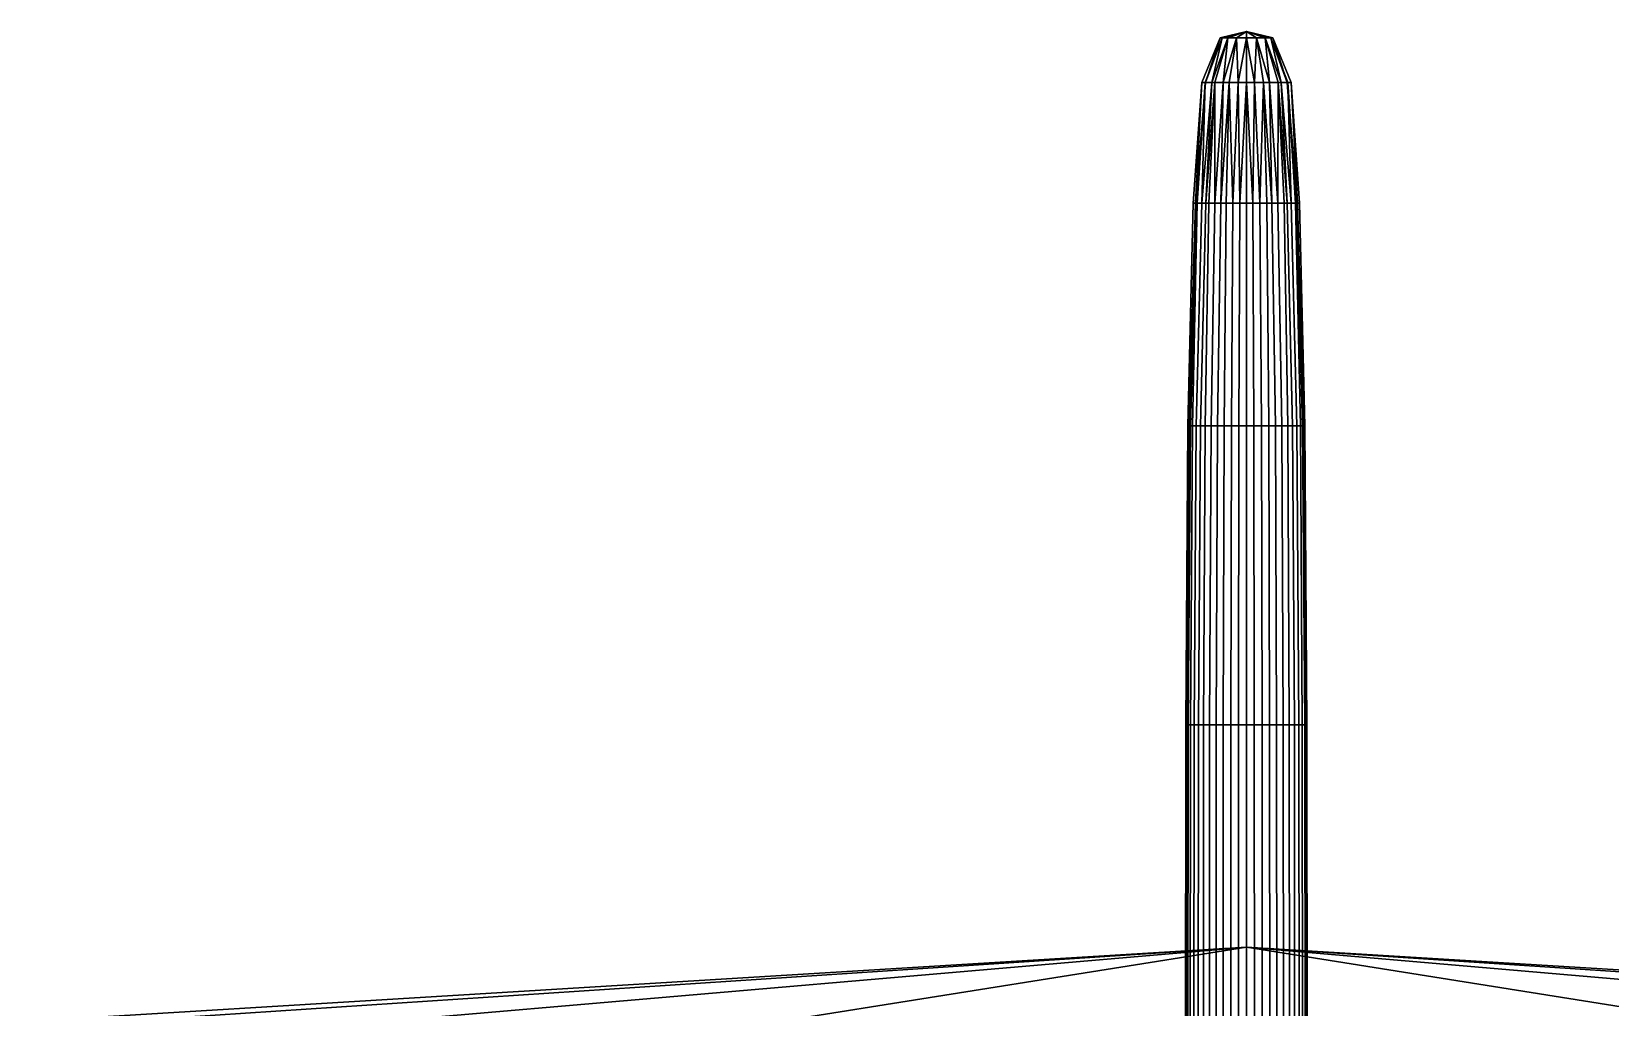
# Model space of a CAD drawing. Extents: x -3.04 to 3.04, y 0.02 to 5.68.
# Drawn here: x -0.3183 to 0.0954, y 5.4205 to 5.6763 of the extents above; entities that cross this region are included whole.
import ezdxf

# ---------------------------------------------------------------- set-up
doc = ezdxf.new("R2010")
doc.units = 0

msp = doc.modelspace()

# ---------------------------------------------------------------- linework, layer by layer
for points in [[(-0.006895, 5.674601), (-0.006895, 5.674601), (-0.00637, 5.674601, -0.002638), (0, 5.676268)], [(-0.00637, 5.674601, 0.002638), (-0.00637, 5.674601, 0.002638), (-0.006895, 5.674601), (0, 5.676268)], [(-0.00637, 5.674601, -0.002638), (-0.00637, 5.674601, -0.002638), (-0.004875, 5.674601, -0.004875), (0, 5.676268)], [(-0.004875, 5.674601, 0.004875), (-0.004875, 5.674601, 0.004875), (-0.00637, 5.674601, 0.002638), (0, 5.676268)], [(-0.004875, 5.674601, -0.004875), (-0.004875, 5.674601, -0.004875), (-0.002638, 5.674601, -0.00637), (0, 5.676268)], [(-0.002638, 5.674601, 0.00637), (-0.002638, 5.674601, 0.00637), (-0.004875, 5.674601, 0.004875), (0, 5.676268)], [(0, 5.674601, 0.006895), (0, 5.674601, 0.006895), (-0.002638, 5.674601, 0.00637), (0, 5.676268)], [(-0.002638, 5.674601, -0.00637), (-0.002638, 5.674601, -0.00637), (0, 5.674601, -0.006895), (0, 5.676268)], [(0.002638, 5.674601, 0.00637), (0.002638, 5.674601, 0.00637), (0, 5.674601, 0.006895), (0, 5.676268)], [(0.004875, 5.674601, 0.004875), (0.004875, 5.674601, 0.004875), (0.002638, 5.674601, 0.00637), (0, 5.676268)], [(0.00637, 5.674601, 0.002638), (0.00637, 5.674601, 0.002638), (0.004875, 5.674601, 0.004875), (0, 5.676268)], [(0.006895, 5.674601), (0.006895, 5.674601), (0.00637, 5.674601, 0.002638), (0, 5.676268)], [(0.00637, 5.674601, -0.002638), (0.00637, 5.674601, -0.002638), (0.006895, 5.674601), (0, 5.676268)], [(0.004875, 5.674601, -0.004875), (0.004875, 5.674601, -0.004875), (0.00637, 5.674601, -0.002638), (0, 5.676268)], [(0.002638, 5.674601, -0.00637), (0.002638, 5.674601, -0.00637), (0.004875, 5.674601, -0.004875), (0, 5.676268)], [(0, 5.674601, -0.006895), (0, 5.674601, -0.006895), (0.002638, 5.674601, -0.00637), (0, 5.676268)], [(-0.011716, 5.662934), (-0.011716, 5.662934), (-0.010709, 5.662934, -0.00213), (-0.006895, 5.674601)], [(-0.010709, 5.662934, 0.00213), (-0.010709, 5.662934, 0.00213), (-0.011716, 5.662934), (-0.006895, 5.674601)], [(-0.010824, 5.662934, -0.004484), (-0.010824, 5.662934, -0.004484), (-0.009079, 5.662934, -0.006066), (-0.00637, 5.674601, -0.002638)], [(-0.010709, 5.662934, -0.00213), (-0.010709, 5.662934, -0.00213), (-0.010824, 5.662934, -0.004484), (-0.00637, 5.674601, -0.002638)], [(-0.010824, 5.662934, 0.004484), (-0.010824, 5.662934, 0.004484), (-0.010709, 5.662934, 0.00213), (-0.00637, 5.674601, 0.002638)], [(-0.009079, 5.662934, 0.006066), (-0.009079, 5.662934, 0.006066), (-0.010824, 5.662934, 0.004484), (-0.00637, 5.674601, 0.002638)], [(-0.010709, 5.662934, -0.00213), (-0.010709, 5.662934, -0.00213), (-0.00637, 5.674601, -0.002638), (-0.006895, 5.674601)], [(-0.010709, 5.662934, 0.00213), (-0.010709, 5.662934, 0.00213), (-0.006895, 5.674601), (-0.00637, 5.674601, 0.002638)], [(-0.009079, 5.662934, -0.006066), (-0.009079, 5.662934, -0.006066), (-0.008285, 5.662934, -0.008285), (-0.004875, 5.674601, -0.004875)], [(-0.009079, 5.662934, -0.006066), (-0.009079, 5.662934, -0.006066), (-0.004875, 5.674601, -0.004875), (-0.00637, 5.674601, -0.002638)], [(-0.009079, 5.662934, 0.006066), (-0.009079, 5.662934, 0.006066), (-0.00637, 5.674601, 0.002638), (-0.004875, 5.674601, 0.004875)], [(-0.008285, 5.662934, 0.008285), (-0.008285, 5.662934, 0.008285), (-0.009079, 5.662934, 0.006066), (-0.004875, 5.674601, 0.004875)], [(-0.008285, 5.662934, -0.008285), (-0.008285, 5.662934, -0.008285), (-0.006066, 5.662934, -0.009079), (-0.004875, 5.674601, -0.004875)], [(-0.006066, 5.662934, 0.009079), (-0.006066, 5.662934, 0.009079), (-0.008285, 5.662934, 0.008285), (-0.004875, 5.674601, 0.004875)], [(-0.006066, 5.662934, -0.009079), (-0.006066, 5.662934, -0.009079), (-0.004484, 5.662934, -0.010824), (-0.002638, 5.674601, -0.00637)], [(-0.006066, 5.662934, -0.009079), (-0.006066, 5.662934, -0.009079), (-0.002638, 5.674601, -0.00637), (-0.004875, 5.674601, -0.004875)], [(-0.006066, 5.662934, 0.009079), (-0.006066, 5.662934, 0.009079), (-0.004875, 5.674601, 0.004875), (-0.002638, 5.674601, 0.00637)], [(-0.004484, 5.662934, 0.010824), (-0.004484, 5.662934, 0.010824), (-0.006066, 5.662934, 0.009079), (-0.002638, 5.674601, 0.00637)], [(-0.00213, 5.662934, 0.010709), (-0.00213, 5.662934, 0.010709), (-0.004484, 5.662934, 0.010824), (-0.002638, 5.674601, 0.00637)], [(-0.004484, 5.662934, -0.010824), (-0.004484, 5.662934, -0.010824), (-0.00213, 5.662934, -0.010709), (-0.002638, 5.674601, -0.00637)], [(-0.00213, 5.662934, 0.010709), (-0.00213, 5.662934, 0.010709), (-0.002638, 5.674601, 0.00637), (0, 5.674601, 0.006895)], [(-0.00213, 5.662934, -0.010709), (-0.00213, 5.662934, -0.010709), (0, 5.674601, -0.006895), (-0.002638, 5.674601, -0.00637)], [(0, 5.662934, 0.011716), (0, 5.662934, 0.011716), (-0.00213, 5.662934, 0.010709), (0, 5.674601, 0.006895)], [(-0.00213, 5.662934, -0.010709), (-0.00213, 5.662934, -0.010709), (0, 5.662934, -0.011716), (0, 5.674601, -0.006895)], [(0.00213, 5.662934, 0.010709), (0.00213, 5.662934, 0.010709), (0, 5.662934, 0.011716), (0, 5.674601, 0.006895)], [(0.00213, 5.662934, 0.010709), (0.00213, 5.662934, 0.010709), (0, 5.674601, 0.006895), (0.002638, 5.674601, 0.00637)], [(0.00213, 5.662934, -0.010709), (0.00213, 5.662934, -0.010709), (0.002638, 5.674601, -0.00637), (0, 5.674601, -0.006895)], [(0, 5.662934, -0.011716), (0, 5.662934, -0.011716), (0.00213, 5.662934, -0.010709), (0, 5.674601, -0.006895)], [(0.004484, 5.662934, 0.010824), (0.004484, 5.662934, 0.010824), (0.00213, 5.662934, 0.010709), (0.002638, 5.674601, 0.00637)], [(0.00213, 5.662934, -0.010709), (0.00213, 5.662934, -0.010709), (0.004484, 5.662934, -0.010824), (0.002638, 5.674601, -0.00637)], [(0.006066, 5.662934, 0.009079), (0.006066, 5.662934, 0.009079), (0.004484, 5.662934, 0.010824), (0.002638, 5.674601, 0.00637)], [(0.006066, 5.662934, 0.009079), (0.006066, 5.662934, 0.009079), (0.002638, 5.674601, 0.00637), (0.004875, 5.674601, 0.004875)], [(0.006066, 5.662934, -0.009079), (0.006066, 5.662934, -0.009079), (0.004875, 5.674601, -0.004875), (0.002638, 5.674601, -0.00637)], [(0.004484, 5.662934, -0.010824), (0.004484, 5.662934, -0.010824), (0.006066, 5.662934, -0.009079), (0.002638, 5.674601, -0.00637)], [(0.008285, 5.662934, 0.008285), (0.008285, 5.662934, 0.008285), (0.006066, 5.662934, 0.009079), (0.004875, 5.674601, 0.004875)], [(0.009079, 5.662934, 0.006066), (0.009079, 5.662934, 0.006066), (0.008285, 5.662934, 0.008285), (0.004875, 5.674601, 0.004875)], [(0.009079, 5.662934, 0.006066), (0.009079, 5.662934, 0.006066), (0.004875, 5.674601, 0.004875), (0.00637, 5.674601, 0.002638)], [(0.009079, 5.662934, -0.006066), (0.009079, 5.662934, -0.006066), (0.00637, 5.674601, -0.002638), (0.004875, 5.674601, -0.004875)], [(0.008285, 5.662934, -0.008285), (0.008285, 5.662934, -0.008285), (0.009079, 5.662934, -0.006066), (0.004875, 5.674601, -0.004875)], [(0.006066, 5.662934, -0.009079), (0.006066, 5.662934, -0.009079), (0.008285, 5.662934, -0.008285), (0.004875, 5.674601, -0.004875)], [(0.010824, 5.662934, 0.004484), (0.010824, 5.662934, 0.004484), (0.009079, 5.662934, 0.006066), (0.00637, 5.674601, 0.002638)], [(0.010709, 5.662934, 0.00213), (0.010709, 5.662934, 0.00213), (0.010824, 5.662934, 0.004484), (0.00637, 5.674601, 0.002638)], [(0.010709, 5.662934, 0.00213), (0.010709, 5.662934, 0.00213), (0.00637, 5.674601, 0.002638), (0.006895, 5.674601)], [(0.010709, 5.662934, -0.00213), (0.010709, 5.662934, -0.00213), (0.006895, 5.674601), (0.00637, 5.674601, -0.002638)], [(0.010824, 5.662934, -0.004484), (0.010824, 5.662934, -0.004484), (0.010709, 5.662934, -0.00213), (0.00637, 5.674601, -0.002638)], [(0.009079, 5.662934, -0.006066), (0.009079, 5.662934, -0.006066), (0.010824, 5.662934, -0.004484), (0.00637, 5.674601, -0.002638)], [(0.011716, 5.662934), (0.011716, 5.662934), (0.010709, 5.662934, 0.00213), (0.006895, 5.674601)], [(0.010709, 5.662934, -0.00213), (0.010709, 5.662934, -0.00213), (0.011716, 5.662934), (0.006895, 5.674601)], [(-0.01393, 5.631268), (-0.01393, 5.631268), (-0.01338, 5.631268, -0.001702), (-0.011716, 5.662934)], [(-0.01338, 5.631268, 0.001702), (-0.01338, 5.631268, 0.001702), (-0.01393, 5.631268), (-0.011716, 5.662934)], [(-0.01338, 5.631268, -0.001702), (-0.01338, 5.631268, -0.001702), (-0.013013, 5.631268, -0.003548), (-0.010709, 5.662934, -0.00213)], [(-0.01338, 5.631268, -0.001702), (-0.01338, 5.631268, -0.001702), (-0.010709, 5.662934, -0.00213), (-0.011716, 5.662934)], [(-0.01338, 5.631268, 0.001702), (-0.01338, 5.631268, 0.001702), (-0.011716, 5.662934), (-0.010709, 5.662934, 0.00213)], [(-0.013013, 5.631268, 0.003547), (-0.013013, 5.631268, 0.003547), (-0.01338, 5.631268, 0.001702), (-0.010709, 5.662934, 0.00213)], [(-0.013013, 5.631268, -0.003548), (-0.013013, 5.631268, -0.003548), (-0.01287, 5.631268, -0.005331), (-0.010824, 5.662934, -0.004484)], [(-0.013013, 5.631268, -0.003548), (-0.013013, 5.631268, -0.003548), (-0.010824, 5.662934, -0.004484), (-0.010709, 5.662934, -0.00213)], [(-0.013013, 5.631268, 0.003547), (-0.013013, 5.631268, 0.003547), (-0.010709, 5.662934, 0.00213), (-0.010824, 5.662934, 0.004484)], [(-0.01287, 5.631268, 0.005331), (-0.01287, 5.631268, 0.005331), (-0.013013, 5.631268, 0.003547), (-0.010824, 5.662934, 0.004484)], [(-0.01287, 5.631268, -0.005331), (-0.01287, 5.631268, -0.005331), (-0.01171, 5.631268, -0.006693), (-0.010824, 5.662934, -0.004484)], [(-0.01171, 5.631268, 0.006693), (-0.01171, 5.631268, 0.006693), (-0.01287, 5.631268, 0.005331), (-0.010824, 5.662934, 0.004484)], [(-0.01171, 5.631268, -0.006693), (-0.01171, 5.631268, -0.006693), (-0.010665, 5.631268, -0.008257), (-0.009079, 5.662934, -0.006066)], [(-0.01171, 5.631268, -0.006693), (-0.01171, 5.631268, -0.006693), (-0.009079, 5.662934, -0.006066), (-0.010824, 5.662934, -0.004484)], [(-0.01171, 5.631268, 0.006693), (-0.01171, 5.631268, 0.006693), (-0.010824, 5.662934, 0.004484), (-0.009079, 5.662934, 0.006066)], [(-0.010665, 5.631268, 0.008257), (-0.010665, 5.631268, 0.008257), (-0.01171, 5.631268, 0.006693), (-0.009079, 5.662934, 0.006066)], [(-0.010665, 5.631268, -0.008257), (-0.010665, 5.631268, -0.008257), (-0.00985, 5.631268, -0.00985), (-0.008285, 5.662934, -0.008285)], [(-0.010665, 5.631268, -0.008257), (-0.010665, 5.631268, -0.008257), (-0.008285, 5.662934, -0.008285), (-0.009079, 5.662934, -0.006066)], [(-0.010665, 5.631268, 0.008257), (-0.010665, 5.631268, 0.008257), (-0.009079, 5.662934, 0.006066), (-0.008285, 5.662934, 0.008285)], [(-0.00985, 5.631268, 0.00985), (-0.00985, 5.631268, 0.00985), (-0.010665, 5.631268, 0.008257), (-0.008285, 5.662934, 0.008285)], [(-0.00985, 5.631268, -0.00985), (-0.00985, 5.631268, -0.00985), (-0.008257, 5.631268, -0.010665), (-0.008285, 5.662934, -0.008285)], [(-0.008257, 5.631268, 0.010665), (-0.008257, 5.631268, 0.010665), (-0.00985, 5.631268, 0.00985), (-0.008285, 5.662934, 0.008285)], [(-0.008257, 5.631268, -0.010665), (-0.008257, 5.631268, -0.010665), (-0.006066, 5.662934, -0.009079), (-0.008285, 5.662934, -0.008285)], [(-0.008257, 5.631268, 0.010665), (-0.008257, 5.631268, 0.010665), (-0.008285, 5.662934, 0.008285), (-0.006066, 5.662934, 0.009079)], [(-0.008257, 5.631268, -0.010665), (-0.008257, 5.631268, -0.010665), (-0.006693, 5.631268, -0.01171), (-0.006066, 5.662934, -0.009079)], [(-0.006693, 5.631268, 0.01171), (-0.006693, 5.631268, 0.01171), (-0.008257, 5.631268, 0.010665), (-0.006066, 5.662934, 0.009079)], [(-0.006693, 5.631268, -0.01171), (-0.006693, 5.631268, -0.01171), (-0.005331, 5.631268, -0.01287), (-0.004484, 5.662934, -0.010824)], [(-0.006693, 5.631268, -0.01171), (-0.006693, 5.631268, -0.01171), (-0.004484, 5.662934, -0.010824), (-0.006066, 5.662934, -0.009079)], [(-0.006693, 5.631268, 0.01171), (-0.006693, 5.631268, 0.01171), (-0.006066, 5.662934, 0.009079), (-0.004484, 5.662934, 0.010824)], [(-0.005331, 5.631268, 0.01287), (-0.005331, 5.631268, 0.01287), (-0.006693, 5.631268, 0.01171), (-0.004484, 5.662934, 0.010824)], [(-0.003548, 5.631268, 0.013013), (-0.003548, 5.631268, 0.013013), (-0.005331, 5.631268, 0.01287), (-0.004484, 5.662934, 0.010824)], [(-0.005331, 5.631268, -0.01287), (-0.005331, 5.631268, -0.01287), (-0.003548, 5.631268, -0.013013), (-0.004484, 5.662934, -0.010824)], [(-0.003548, 5.631268, 0.013013), (-0.003548, 5.631268, 0.013013), (-0.004484, 5.662934, 0.010824), (-0.00213, 5.662934, 0.010709)], [(-0.003548, 5.631268, -0.013013), (-0.003548, 5.631268, -0.013013), (-0.00213, 5.662934, -0.010709), (-0.004484, 5.662934, -0.010824)], [(-0.001702, 5.631268, 0.01338), (-0.001702, 5.631268, 0.01338), (-0.003548, 5.631268, 0.013013), (-0.00213, 5.662934, 0.010709)], [(-0.003548, 5.631268, -0.013013), (-0.003548, 5.631268, -0.013013), (-0.001702, 5.631268, -0.01338), (-0.00213, 5.662934, -0.010709)], [(-0.001702, 5.631268, 0.01338), (-0.001702, 5.631268, 0.01338), (-0.00213, 5.662934, 0.010709), (0, 5.662934, 0.011716)], [(-0.001702, 5.631268, -0.01338), (-0.001702, 5.631268, -0.01338), (0, 5.662934, -0.011716), (-0.00213, 5.662934, -0.010709)], [(0, 5.631268, 0.01393), (0, 5.631268, 0.01393), (-0.001702, 5.631268, 0.01338), (0, 5.662934, 0.011716)], [(-0.001702, 5.631268, -0.01338), (-0.001702, 5.631268, -0.01338), (0, 5.631268, -0.01393), (0, 5.662934, -0.011716)], [(0.001702, 5.631268, 0.01338), (0.001702, 5.631268, 0.01338), (0, 5.631268, 0.01393), (0, 5.662934, 0.011716)], [(0.001702, 5.631268, 0.01338), (0.001702, 5.631268, 0.01338), (0, 5.662934, 0.011716), (0.00213, 5.662934, 0.010709)], [(0.001702, 5.631268, -0.01338), (0.001702, 5.631268, -0.01338), (0.00213, 5.662934, -0.010709), (0, 5.662934, -0.011716)], [(0, 5.631268, -0.01393), (0, 5.631268, -0.01393), (0.001702, 5.631268, -0.01338), (0, 5.662934, -0.011716)], [(0.003547, 5.631268, 0.013013), (0.003547, 5.631268, 0.013013), (0.001702, 5.631268, 0.01338), (0.00213, 5.662934, 0.010709)], [(0.001702, 5.631268, -0.01338), (0.001702, 5.631268, -0.01338), (0.003547, 5.631268, -0.013013), (0.00213, 5.662934, -0.010709)], [(0.003547, 5.631268, 0.013013), (0.003547, 5.631268, 0.013013), (0.00213, 5.662934, 0.010709), (0.004484, 5.662934, 0.010824)], [(0.003547, 5.631268, -0.013013), (0.003547, 5.631268, -0.013013), (0.004484, 5.662934, -0.010824), (0.00213, 5.662934, -0.010709)], [(0.005331, 5.631268, 0.01287), (0.005331, 5.631268, 0.01287), (0.003547, 5.631268, 0.013013), (0.004484, 5.662934, 0.010824)], [(0.003547, 5.631268, -0.013013), (0.003547, 5.631268, -0.013013), (0.005331, 5.631268, -0.01287), (0.004484, 5.662934, -0.010824)], [(0.006693, 5.631268, 0.01171), (0.006693, 5.631268, 0.01171), (0.005331, 5.631268, 0.01287), (0.004484, 5.662934, 0.010824)], [(0.006693, 5.631268, 0.01171), (0.006693, 5.631268, 0.01171), (0.004484, 5.662934, 0.010824), (0.006066, 5.662934, 0.009079)], [(0.006693, 5.631268, -0.01171), (0.006693, 5.631268, -0.01171), (0.006066, 5.662934, -0.009079), (0.004484, 5.662934, -0.010824)], [(0.005331, 5.631268, -0.01287), (0.005331, 5.631268, -0.01287), (0.006693, 5.631268, -0.01171), (0.004484, 5.662934, -0.010824)], [(0.008257, 5.631268, 0.010665), (0.008257, 5.631268, 0.010665), (0.006693, 5.631268, 0.01171), (0.006066, 5.662934, 0.009079)], [(0.008257, 5.631268, 0.010665), (0.008257, 5.631268, 0.010665), (0.006066, 5.662934, 0.009079), (0.008285, 5.662934, 0.008285)], [(0.008257, 5.631268, -0.010665), (0.008257, 5.631268, -0.010665), (0.008285, 5.662934, -0.008285), (0.006066, 5.662934, -0.009079)], [(0.006693, 5.631268, -0.01171), (0.006693, 5.631268, -0.01171), (0.008257, 5.631268, -0.010665), (0.006066, 5.662934, -0.009079)], [(0.00985, 5.631268, 0.00985), (0.00985, 5.631268, 0.00985), (0.008257, 5.631268, 0.010665), (0.008285, 5.662934, 0.008285)], [(0.008257, 5.631268, -0.010665), (0.008257, 5.631268, -0.010665), (0.00985, 5.631268, -0.00985), (0.008285, 5.662934, -0.008285)], [(0.010665, 5.631268, 0.008257), (0.010665, 5.631268, 0.008257), (0.00985, 5.631268, 0.00985), (0.008285, 5.662934, 0.008285)], [(0.010665, 5.631268, 0.008257), (0.010665, 5.631268, 0.008257), (0.008285, 5.662934, 0.008285), (0.009079, 5.662934, 0.006066)], [(0.010665, 5.631268, -0.008257), (0.010665, 5.631268, -0.008257), (0.009079, 5.662934, -0.006066), (0.008285, 5.662934, -0.008285)], [(0.00985, 5.631268, -0.00985), (0.00985, 5.631268, -0.00985), (0.010665, 5.631268, -0.008257), (0.008285, 5.662934, -0.008285)], [(0.01171, 5.631268, 0.006693), (0.01171, 5.631268, 0.006693), (0.010665, 5.631268, 0.008257), (0.009079, 5.662934, 0.006066)], [(0.01171, 5.631268, 0.006693), (0.01171, 5.631268, 0.006693), (0.009079, 5.662934, 0.006066), (0.010824, 5.662934, 0.004484)], [(0.01171, 5.631268, -0.006693), (0.01171, 5.631268, -0.006693), (0.010824, 5.662934, -0.004484), (0.009079, 5.662934, -0.006066)], [(0.010665, 5.631268, -0.008257), (0.010665, 5.631268, -0.008257), (0.01171, 5.631268, -0.006693), (0.009079, 5.662934, -0.006066)], [(0.013013, 5.631268, 0.003547), (0.013013, 5.631268, 0.003547), (0.010824, 5.662934, 0.004484), (0.010709, 5.662934, 0.00213)], [(0.01338, 5.631268, 0.001702), (0.01338, 5.631268, 0.001702), (0.013013, 5.631268, 0.003547), (0.010709, 5.662934, 0.00213)], [(0.01338, 5.631268, 0.001702), (0.01338, 5.631268, 0.001702), (0.010709, 5.662934, 0.00213), (0.011716, 5.662934)], [(0.01338, 5.631268, -0.001702), (0.01338, 5.631268, -0.001702), (0.011716, 5.662934), (0.010709, 5.662934, -0.00213)], [(0.013013, 5.631268, -0.003548), (0.013013, 5.631268, -0.003548), (0.01338, 5.631268, -0.001702), (0.010709, 5.662934, -0.00213)], [(0.013013, 5.631268, -0.003548), (0.013013, 5.631268, -0.003548), (0.010709, 5.662934, -0.00213), (0.010824, 5.662934, -0.004484)], [(0.01287, 5.631268, 0.005331), (0.01287, 5.631268, 0.005331), (0.01171, 5.631268, 0.006693), (0.010824, 5.662934, 0.004484)], [(0.013013, 5.631268, 0.003547), (0.013013, 5.631268, 0.003547), (0.01287, 5.631268, 0.005331), (0.010824, 5.662934, 0.004484)], [(0.01287, 5.631268, -0.005331), (0.01287, 5.631268, -0.005331), (0.013013, 5.631268, -0.003548), (0.010824, 5.662934, -0.004484)], [(0.01171, 5.631268, -0.006693), (0.01171, 5.631268, -0.006693), (0.01287, 5.631268, -0.005331), (0.010824, 5.662934, -0.004484)], [(0.01393, 5.631268), (0.01393, 5.631268), (0.01338, 5.631268, 0.001702), (0.011716, 5.662934)], [(0.01338, 5.631268, -0.001702), (0.01338, 5.631268, -0.001702), (0.01393, 5.631268), (0.011716, 5.662934)], [(-0.015331, 5.572934), (-0.01393, 5.631268), (-0.01338, 5.631268, 0.001702), (-0.015071, 5.572934, 0.001967)], [(-0.01338, 5.631268, -0.001702), (-0.01393, 5.631268), (-0.015331, 5.572934), (-0.015071, 5.572934, -0.001967)], [(-0.015071, 5.572934, 0.001967), (-0.01338, 5.631268, 0.001702), (-0.013013, 5.631268, 0.003547), (-0.014677, 5.572934, 0.003951)], [(-0.014677, 5.572934, -0.003951), (-0.013013, 5.631268, -0.003548), (-0.01338, 5.631268, -0.001702), (-0.015071, 5.572934, -0.001967)], [(-0.013013, 5.631268, 0.003547), (-0.01287, 5.631268, 0.005331), (-0.014164, 5.572934, 0.005867), (-0.014677, 5.572934, 0.003951)], [(-0.014164, 5.572934, -0.005867), (-0.01287, 5.631268, -0.005331), (-0.013013, 5.631268, -0.003548), (-0.014677, 5.572934, -0.003951)], [(-0.014164, 5.572934, 0.005867), (-0.01287, 5.631268, 0.005331), (-0.01171, 5.631268, 0.006693), (-0.013172, 5.572934, 0.007584)], [(-0.01171, 5.631268, -0.006693), (-0.01287, 5.631268, -0.005331), (-0.014164, 5.572934, -0.005867), (-0.013172, 5.572934, -0.007584)], [(-0.013172, 5.572934, 0.007584), (-0.01171, 5.631268, 0.006693), (-0.010665, 5.631268, 0.008257), (-0.012048, 5.572934, 0.009266)], [(-0.012048, 5.572934, -0.009266), (-0.010665, 5.631268, -0.008257), (-0.01171, 5.631268, -0.006693), (-0.013172, 5.572934, -0.007584)], [(-0.010665, 5.631268, 0.008257), (-0.00985, 5.631268, 0.00985), (-0.010841, 5.572934, 0.010841), (-0.012048, 5.572934, 0.009266)], [(-0.010841, 5.572934, -0.010841), (-0.00985, 5.631268, -0.00985), (-0.010665, 5.631268, -0.008257), (-0.012048, 5.572934, -0.009266)], [(-0.010841, 5.572934, 0.010841), (-0.00985, 5.631268, 0.00985), (-0.008257, 5.631268, 0.010665), (-0.009266, 5.572934, 0.012048)], [(-0.008257, 5.631268, -0.010665), (-0.00985, 5.631268, -0.00985), (-0.010841, 5.572934, -0.010841), (-0.009266, 5.572934, -0.012048)], [(-0.009266, 5.572934, 0.012048), (-0.008257, 5.631268, 0.010665), (-0.006693, 5.631268, 0.01171), (-0.007584, 5.572934, 0.013172)], [(-0.007584, 5.572934, -0.013172), (-0.006693, 5.631268, -0.01171), (-0.008257, 5.631268, -0.010665), (-0.009266, 5.572934, -0.012048)], [(-0.006693, 5.631268, 0.01171), (-0.005331, 5.631268, 0.01287), (-0.005867, 5.572934, 0.014164), (-0.007584, 5.572934, 0.013172)], [(-0.005867, 5.572934, -0.014164), (-0.005331, 5.631268, -0.01287), (-0.006693, 5.631268, -0.01171), (-0.007584, 5.572934, -0.013172)], [(-0.003548, 5.631268, -0.013013), (-0.005331, 5.631268, -0.01287), (-0.005867, 5.572934, -0.014164), (-0.003951, 5.572934, -0.014677)], [(-0.005867, 5.572934, 0.014164), (-0.005331, 5.631268, 0.01287), (-0.003548, 5.631268, 0.013013), (-0.003951, 5.572934, 0.014677)], [(-0.001967, 5.572934, -0.015071), (-0.001702, 5.631268, -0.01338), (-0.003548, 5.631268, -0.013013), (-0.003951, 5.572934, -0.014677)], [(-0.003951, 5.572934, 0.014677), (-0.003548, 5.631268, 0.013013), (-0.001702, 5.631268, 0.01338), (-0.001967, 5.572934, 0.015071)], [(0, 5.572934, -0.015331), (0, 5.631268, -0.01393), (-0.001702, 5.631268, -0.01338), (-0.001967, 5.572934, -0.015071)], [(-0.001702, 5.631268, 0.01338), (0, 5.631268, 0.01393), (0, 5.572934, 0.015331), (-0.001967, 5.572934, 0.015071)], [(0.001702, 5.631268, -0.01338), (0, 5.631268, -0.01393), (0, 5.572934, -0.015331), (0.001967, 5.572934, -0.015071)], [(0, 5.572934, 0.015331), (0, 5.631268, 0.01393), (0.001702, 5.631268, 0.01338), (0.001967, 5.572934, 0.015071)], [(0.003547, 5.631268, -0.013013), (0.001702, 5.631268, -0.01338), (0.001967, 5.572934, -0.015071), (0.003951, 5.572934, -0.014677)], [(0.001702, 5.631268, 0.01338), (0.003547, 5.631268, 0.013013), (0.003951, 5.572934, 0.014677), (0.001967, 5.572934, 0.015071)], [(0.005867, 5.572934, -0.014164), (0.005331, 5.631268, -0.01287), (0.003547, 5.631268, -0.013013), (0.003951, 5.572934, -0.014677)], [(0.003547, 5.631268, 0.013013), (0.005331, 5.631268, 0.01287), (0.005867, 5.572934, 0.014164), (0.003951, 5.572934, 0.014677)], [(0.006693, 5.631268, -0.01171), (0.005331, 5.631268, -0.01287), (0.005867, 5.572934, -0.014164), (0.007584, 5.572934, -0.013172)], [(0.005867, 5.572934, 0.014164), (0.005331, 5.631268, 0.01287), (0.006693, 5.631268, 0.01171), (0.007584, 5.572934, 0.013172)], [(0.008257, 5.631268, -0.010665), (0.006693, 5.631268, -0.01171), (0.007584, 5.572934, -0.013172), (0.009266, 5.572934, -0.012048)], [(0.006693, 5.631268, 0.01171), (0.008257, 5.631268, 0.010665), (0.009266, 5.572934, 0.012048), (0.007584, 5.572934, 0.013172)], [(0.010841, 5.572934, -0.010841), (0.00985, 5.631268, -0.00985), (0.008257, 5.631268, -0.010665), (0.009266, 5.572934, -0.012048)], [(0.008257, 5.631268, 0.010665), (0.00985, 5.631268, 0.00985), (0.010841, 5.572934, 0.010841), (0.009266, 5.572934, 0.012048)], [(0.010665, 5.631268, -0.008257), (0.00985, 5.631268, -0.00985), (0.010841, 5.572934, -0.010841), (0.012048, 5.572934, -0.009266)], [(0.010841, 5.572934, 0.010841), (0.00985, 5.631268, 0.00985), (0.010665, 5.631268, 0.008257), (0.012048, 5.572934, 0.009266)], [(0.01171, 5.631268, -0.006693), (0.010665, 5.631268, -0.008257), (0.012048, 5.572934, -0.009266), (0.013171, 5.572934, -0.007584)], [(0.010665, 5.631268, 0.008257), (0.01171, 5.631268, 0.006693), (0.013171, 5.572934, 0.007584), (0.012048, 5.572934, 0.009266)], [(0.014164, 5.572934, -0.005867), (0.01287, 5.631268, -0.005331), (0.01171, 5.631268, -0.006693), (0.013171, 5.572934, -0.007584)], [(0.01171, 5.631268, 0.006693), (0.01287, 5.631268, 0.005331), (0.014164, 5.572934, 0.005867), (0.013171, 5.572934, 0.007584)], [(0.013013, 5.631268, -0.003548), (0.01287, 5.631268, -0.005331), (0.014164, 5.572934, -0.005867), (0.014677, 5.572934, -0.003951)], [(0.014164, 5.572934, 0.005867), (0.01287, 5.631268, 0.005331), (0.013013, 5.631268, 0.003547), (0.014677, 5.572934, 0.003951)], [(0.01338, 5.631268, -0.001702), (0.013013, 5.631268, -0.003548), (0.014677, 5.572934, -0.003951), (0.015071, 5.572934, -0.001967)], [(0.013013, 5.631268, 0.003547), (0.01338, 5.631268, 0.001702), (0.015071, 5.572934, 0.001967), (0.014677, 5.572934, 0.003951)], [(0.015331, 5.572934), (0.01393, 5.631268), (0.01338, 5.631268, -0.001702), (0.015071, 5.572934, -0.001967)], [(0.01338, 5.631268, 0.001702), (0.01393, 5.631268), (0.015331, 5.572934), (0.015071, 5.572934, 0.001967)], [(-0.015847, 5.4946), (-0.015331, 5.572934), (-0.015071, 5.572934, 0.001967), (-0.015695, 5.4946, 0.002064)], [(-0.015071, 5.572934, -0.001967), (-0.015331, 5.572934), (-0.015847, 5.4946), (-0.015695, 5.4946, -0.002064)], [(-0.015695, 5.4946, 0.002064), (-0.015071, 5.572934, 0.001967), (-0.014677, 5.572934, 0.003951), (-0.01529, 5.4946, 0.004099)], [(-0.01529, 5.4946, -0.004099), (-0.014677, 5.572934, -0.003951), (-0.015071, 5.572934, -0.001967), (-0.015695, 5.4946, -0.002064)], [(-0.014677, 5.572934, 0.003951), (-0.014164, 5.572934, 0.005867), (-0.014641, 5.4946, 0.006064), (-0.01529, 5.4946, 0.004099)], [(-0.014641, 5.4946, -0.006064), (-0.014164, 5.572934, -0.005867), (-0.014677, 5.572934, -0.003951), (-0.01529, 5.4946, -0.004099)], [(-0.014641, 5.4946, 0.006064), (-0.014164, 5.572934, 0.005867), (-0.013172, 5.572934, 0.007584), (-0.01371, 5.4946, 0.007913)], [(-0.013172, 5.572934, -0.007584), (-0.014164, 5.572934, -0.005867), (-0.014641, 5.4946, -0.006064), (-0.01371, 5.4946, -0.007913)], [(-0.01371, 5.4946, 0.007913), (-0.013172, 5.572934, 0.007584), (-0.012048, 5.572934, 0.009266), (-0.012557, 5.4946, 0.009638)], [(-0.012557, 5.4946, -0.009638), (-0.012048, 5.572934, -0.009266), (-0.013172, 5.572934, -0.007584), (-0.01371, 5.4946, -0.007913)], [(-0.012048, 5.572934, 0.009266), (-0.010841, 5.572934, 0.010841), (-0.011205, 5.4946, 0.011205), (-0.012557, 5.4946, 0.009638)], [(-0.011205, 5.4946, -0.011205), (-0.010841, 5.572934, -0.010841), (-0.012048, 5.572934, -0.009266), (-0.012557, 5.4946, -0.009638)], [(-0.011205, 5.4946, 0.011205), (-0.010841, 5.572934, 0.010841), (-0.009266, 5.572934, 0.012048), (-0.009638, 5.4946, 0.012557)], [(-0.009266, 5.572934, -0.012048), (-0.010841, 5.572934, -0.010841), (-0.011205, 5.4946, -0.011205), (-0.009638, 5.4946, -0.012557)], [(-0.009638, 5.4946, 0.012557), (-0.009266, 5.572934, 0.012048), (-0.007584, 5.572934, 0.013172), (-0.007913, 5.4946, 0.01371)], [(-0.007913, 5.4946, -0.01371), (-0.007584, 5.572934, -0.013172), (-0.009266, 5.572934, -0.012048), (-0.009638, 5.4946, -0.012557)], [(-0.007584, 5.572934, 0.013172), (-0.005867, 5.572934, 0.014164), (-0.006064, 5.4946, 0.014641), (-0.007913, 5.4946, 0.01371)], [(-0.006064, 5.4946, -0.014641), (-0.005867, 5.572934, -0.014164), (-0.007584, 5.572934, -0.013172), (-0.007913, 5.4946, -0.01371)], [(-0.003951, 5.572934, -0.014677), (-0.005867, 5.572934, -0.014164), (-0.006064, 5.4946, -0.014641), (-0.004099, 5.4946, -0.01529)], [(-0.006064, 5.4946, 0.014641), (-0.005867, 5.572934, 0.014164), (-0.003951, 5.572934, 0.014677), (-0.004099, 5.4946, 0.01529)], [(-0.002064, 5.4946, -0.015695), (-0.001967, 5.572934, -0.015071), (-0.003951, 5.572934, -0.014677), (-0.004099, 5.4946, -0.01529)], [(-0.004099, 5.4946, 0.01529), (-0.003951, 5.572934, 0.014677), (-0.001967, 5.572934, 0.015071), (-0.002064, 5.4946, 0.015694)], [(0, 5.4946, -0.015847), (0, 5.572934, -0.015331), (-0.001967, 5.572934, -0.015071), (-0.002064, 5.4946, -0.015695)], [(-0.001967, 5.572934, 0.015071), (0, 5.572934, 0.015331), (0, 5.4946, 0.015847), (-0.002064, 5.4946, 0.015694)], [(0.001967, 5.572934, -0.015071), (0, 5.572934, -0.015331), (0, 5.4946, -0.015847), (0.002064, 5.4946, -0.015695)], [(0, 5.4946, 0.015847), (0, 5.572934, 0.015331), (0.001967, 5.572934, 0.015071), (0.002064, 5.4946, 0.015694)], [(0.003951, 5.572934, -0.014677), (0.001967, 5.572934, -0.015071), (0.002064, 5.4946, -0.015695), (0.004099, 5.4946, -0.01529)], [(0.001967, 5.572934, 0.015071), (0.003951, 5.572934, 0.014677), (0.004099, 5.4946, 0.01529), (0.002064, 5.4946, 0.015694)], [(0.006064, 5.4946, -0.014641), (0.005867, 5.572934, -0.014164), (0.003951, 5.572934, -0.014677), (0.004099, 5.4946, -0.01529)], [(0.003951, 5.572934, 0.014677), (0.005867, 5.572934, 0.014164), (0.006064, 5.4946, 0.014641), (0.004099, 5.4946, 0.01529)], [(0.007584, 5.572934, -0.013172), (0.005867, 5.572934, -0.014164), (0.006064, 5.4946, -0.014641), (0.007913, 5.4946, -0.01371)], [(0.006064, 5.4946, 0.014641), (0.005867, 5.572934, 0.014164), (0.007584, 5.572934, 0.013172), (0.007913, 5.4946, 0.01371)], [(0.009266, 5.572934, -0.012048), (0.007584, 5.572934, -0.013172), (0.007913, 5.4946, -0.01371), (0.009638, 5.4946, -0.012557)], [(0.007584, 5.572934, 0.013172), (0.009266, 5.572934, 0.012048), (0.009638, 5.4946, 0.012557), (0.007913, 5.4946, 0.01371)], [(0.011205, 5.4946, -0.011205), (0.010841, 5.572934, -0.010841), (0.009266, 5.572934, -0.012048), (0.009638, 5.4946, -0.012557)], [(0.009266, 5.572934, 0.012048), (0.010841, 5.572934, 0.010841), (0.011205, 5.4946, 0.011205), (0.009638, 5.4946, 0.012557)], [(0.012048, 5.572934, -0.009266), (0.010841, 5.572934, -0.010841), (0.011205, 5.4946, -0.011205), (0.012557, 5.4946, -0.009638)], [(0.011205, 5.4946, 0.011205), (0.010841, 5.572934, 0.010841), (0.012048, 5.572934, 0.009266), (0.012557, 5.4946, 0.009638)], [(0.013171, 5.572934, -0.007584), (0.012048, 5.572934, -0.009266), (0.012557, 5.4946, -0.009638), (0.01371, 5.4946, -0.007913)], [(0.012048, 5.572934, 0.009266), (0.013171, 5.572934, 0.007584), (0.01371, 5.4946, 0.007913), (0.012557, 5.4946, 0.009638)], [(0.014641, 5.4946, -0.006064), (0.014164, 5.572934, -0.005867), (0.013171, 5.572934, -0.007584), (0.01371, 5.4946, -0.007913)], [(0.013171, 5.572934, 0.007584), (0.014164, 5.572934, 0.005867), (0.014641, 5.4946, 0.006064), (0.01371, 5.4946, 0.007913)], [(0.014677, 5.572934, -0.003951), (0.014164, 5.572934, -0.005867), (0.014641, 5.4946, -0.006064), (0.01529, 5.4946, -0.004099)], [(0.014641, 5.4946, 0.006064), (0.014164, 5.572934, 0.005867), (0.014677, 5.572934, 0.003951), (0.01529, 5.4946, 0.004099)], [(0.015071, 5.572934, -0.001967), (0.014677, 5.572934, -0.003951), (0.01529, 5.4946, -0.004099), (0.015694, 5.4946, -0.002064)], [(0.014677, 5.572934, 0.003951), (0.015071, 5.572934, 0.001967), (0.015694, 5.4946, 0.002064), (0.01529, 5.4946, 0.004099)], [(0.015847, 5.4946), (0.015331, 5.572934), (0.015071, 5.572934, -0.001967), (0.015694, 5.4946, -0.002064)], [(0.015071, 5.572934, 0.001967), (0.015331, 5.572934), (0.015847, 5.4946), (0.015694, 5.4946, 0.002064)], [(-0.015921, 5.406267), (-0.015847, 5.4946), (-0.015695, 5.4946, 0.002064), (-0.015784, 5.406267, 0.002078)], [(-0.015695, 5.4946, -0.002064), (-0.015847, 5.4946), (-0.015921, 5.406267), (-0.015784, 5.406267, -0.002078)], [(-0.015784, 5.406267, 0.002078), (-0.015695, 5.4946, 0.002064), (-0.01529, 5.4946, 0.004099), (-0.015377, 5.406267, 0.00412)], [(-0.015377, 5.406267, -0.00412), (-0.01529, 5.4946, -0.004099), (-0.015695, 5.4946, -0.002064), (-0.015784, 5.406267, -0.002078)], [(-0.01529, 5.4946, 0.004099), (-0.014641, 5.4946, 0.006064), (-0.014709, 5.406267, 0.006093), (-0.015377, 5.406267, 0.00412)], [(-0.014709, 5.406267, -0.006093), (-0.014641, 5.4946, -0.006064), (-0.01529, 5.4946, -0.004099), (-0.015377, 5.406267, -0.00412)], [(-0.014709, 5.406267, 0.006093), (-0.014641, 5.4946, 0.006064), (-0.01371, 5.4946, 0.007913), (-0.013787, 5.406267, 0.00796)], [(-0.01371, 5.4946, -0.007913), (-0.014641, 5.4946, -0.006064), (-0.014709, 5.406267, -0.006093), (-0.013787, 5.406267, -0.00796)], [(-0.013787, 5.406267, 0.00796), (-0.01371, 5.4946, 0.007913), (-0.012557, 5.4946, 0.009638), (-0.01263, 5.406267, 0.009691)], [(-0.01263, 5.406267, -0.009691), (-0.012557, 5.4946, -0.009638), (-0.01371, 5.4946, -0.007913), (-0.013787, 5.406267, -0.00796)], [(-0.01263, 5.406267, 0.009691), (-0.012557, 5.4946, 0.009638), (-0.011205, 5.4946, 0.011205), (-0.011258, 5.406267, 0.011257)], [(-0.011258, 5.406267, -0.011258), (-0.011205, 5.4946, -0.011205), (-0.012557, 5.4946, -0.009638), (-0.01263, 5.406267, -0.009691)], [(-0.011258, 5.406267, 0.011257), (-0.011205, 5.4946, 0.011205), (-0.009638, 5.4946, 0.012557), (-0.009691, 5.406267, 0.01263)], [(-0.009638, 5.4946, -0.012557), (-0.011205, 5.4946, -0.011205), (-0.011258, 5.406267, -0.011258), (-0.009691, 5.406267, -0.01263)], [(-0.009691, 5.406267, 0.01263), (-0.009638, 5.4946, 0.012557), (-0.007913, 5.4946, 0.01371), (-0.00796, 5.406267, 0.013787)], [(-0.00796, 5.406267, -0.013787), (-0.007913, 5.4946, -0.01371), (-0.009638, 5.4946, -0.012557), (-0.009691, 5.406267, -0.01263)], [(-0.007913, 5.4946, 0.01371), (-0.006064, 5.4946, 0.014641), (-0.006093, 5.406267, 0.014709), (-0.00796, 5.406267, 0.013787)], [(-0.006093, 5.406267, -0.014709), (-0.006064, 5.4946, -0.014641), (-0.007913, 5.4946, -0.01371), (-0.00796, 5.406267, -0.013787)], [(-0.004099, 5.4946, -0.01529), (-0.006064, 5.4946, -0.014641), (-0.006093, 5.406267, -0.014709), (-0.00412, 5.406267, -0.015377)], [(-0.006093, 5.406267, 0.014709), (-0.006064, 5.4946, 0.014641), (-0.004099, 5.4946, 0.01529), (-0.00412, 5.406267, 0.015377)], [(-0.002078, 5.406267, -0.015784), (-0.002064, 5.4946, -0.015695), (-0.004099, 5.4946, -0.01529), (-0.00412, 5.406267, -0.015377)], [(-0.00412, 5.406267, 0.015377), (-0.004099, 5.4946, 0.01529), (-0.002064, 5.4946, 0.015694), (-0.002078, 5.406267, 0.015784)], [(0, 5.406267, -0.015921), (0, 5.4946, -0.015847), (-0.002064, 5.4946, -0.015695), (-0.002078, 5.406267, -0.015784)], [(-0.002064, 5.4946, 0.015694), (0, 5.4946, 0.015847), (0, 5.406267, 0.015921), (-0.002078, 5.406267, 0.015784)], [(0.002064, 5.4946, -0.015695), (0, 5.4946, -0.015847), (0, 5.406267, -0.015921), (0.002078, 5.406267, -0.015784)], [(0, 5.406267, 0.015921), (0, 5.4946, 0.015847), (0.002064, 5.4946, 0.015694), (0.002078, 5.406267, 0.015784)], [(0.004099, 5.4946, -0.01529), (0.002064, 5.4946, -0.015695), (0.002078, 5.406267, -0.015784), (0.00412, 5.406267, -0.015377)], [(0.002064, 5.4946, 0.015694), (0.004099, 5.4946, 0.01529), (0.00412, 5.406267, 0.015377), (0.002078, 5.406267, 0.015784)], [(0.006092, 5.406267, -0.014709), (0.006064, 5.4946, -0.014641), (0.004099, 5.4946, -0.01529), (0.00412, 5.406267, -0.015377)], [(0.004099, 5.4946, 0.01529), (0.006064, 5.4946, 0.014641), (0.006092, 5.406267, 0.014709), (0.00412, 5.406267, 0.015377)], [(0.007913, 5.4946, -0.01371), (0.006064, 5.4946, -0.014641), (0.006092, 5.406267, -0.014709), (0.00796, 5.406267, -0.013787)], [(0.006092, 5.406267, 0.014709), (0.006064, 5.4946, 0.014641), (0.007913, 5.4946, 0.01371), (0.00796, 5.406267, 0.013787)], [(0.009638, 5.4946, -0.012557), (0.007913, 5.4946, -0.01371), (0.00796, 5.406267, -0.013787), (0.009691, 5.406267, -0.01263)], [(0.007913, 5.4946, 0.01371), (0.009638, 5.4946, 0.012557), (0.009691, 5.406267, 0.01263), (0.00796, 5.406267, 0.013787)], [(0.011257, 5.406267, -0.011258), (0.011205, 5.4946, -0.011205), (0.009638, 5.4946, -0.012557), (0.009691, 5.406267, -0.01263)], [(0.009638, 5.4946, 0.012557), (0.011205, 5.4946, 0.011205), (0.011257, 5.406267, 0.011257), (0.009691, 5.406267, 0.01263)], [(0.012557, 5.4946, -0.009638), (0.011205, 5.4946, -0.011205), (0.011257, 5.406267, -0.011258), (0.01263, 5.406267, -0.009691)], [(0.011205, 5.4946, 0.011205), (0.012557, 5.4946, 0.009638), (0.01263, 5.406267, 0.009691), (0.011257, 5.406267, 0.011257)], [(0.01371, 5.4946, -0.007913), (0.012557, 5.4946, -0.009638), (0.01263, 5.406267, -0.009691), (0.013787, 5.406267, -0.00796)], [(0.012557, 5.4946, 0.009638), (0.01371, 5.4946, 0.007913), (0.013787, 5.406267, 0.00796), (0.01263, 5.406267, 0.009691)], [(0.014641, 5.4946, -0.006064), (0.01371, 5.4946, -0.007913), (0.013787, 5.406267, -0.00796), (0.014709, 5.406267, -0.006093)], [(0.01371, 5.4946, 0.007913), (0.014641, 5.4946, 0.006064), (0.014709, 5.406267, 0.006093), (0.013787, 5.406267, 0.00796)], [(0.01529, 5.4946, -0.004099), (0.014641, 5.4946, -0.006064), (0.014709, 5.406267, -0.006093), (0.015377, 5.406267, -0.00412)], [(0.014709, 5.406267, 0.006093), (0.014641, 5.4946, 0.006064), (0.01529, 5.4946, 0.004099), (0.015377, 5.406267, 0.00412)], [(0.015694, 5.4946, -0.002064), (0.01529, 5.4946, -0.004099), (0.015377, 5.406267, -0.00412), (0.015783, 5.406267, -0.002078)], [(0.01529, 5.4946, 0.004099), (0.015694, 5.4946, 0.002064), (0.015783, 5.406267, 0.002078), (0.015377, 5.406267, 0.00412)], [(0.01592, 5.406267), (0.015847, 5.4946), (0.015694, 5.4946, -0.002064), (0.015783, 5.406267, -0.002078)], [(0.015694, 5.4946, 0.002064), (0.015847, 5.4946), (0.01592, 5.406267), (0.015783, 5.406267, 0.002078)], [(0, 5.4363), (0, 5.4363), (-0.294107, 5.41698, -0.120617), (-0.318339, 5.41698)], [(-0.318339, 5.41698), (-0.318339, 5.41698), (-0.294107, 5.41698, 0.120617), (0, 5.4363)], [(0, 5.4363), (0, 5.4363), (-0.318339, 5.41698), (-0.294107, 5.41698, -0.120617)], [(-0.318339, 5.41698), (-0.318339, 5.41698), (0, 5.4363), (-0.294107, 5.41698, 0.120617)], [(0, 5.4363), (0, 5.4363), (-0.2251, 5.41698, -0.222871), (-0.294107, 5.41698, -0.120617)], [(-0.294107, 5.41698, 0.120617), (-0.294107, 5.41698, 0.120617), (-0.2251, 5.41698, 0.222871), (0, 5.4363)], [(0, 5.4363), (0, 5.4363), (-0.294107, 5.41698, -0.120617), (-0.2251, 5.41698, -0.222871)], [(-0.294107, 5.41698, 0.120617), (-0.294107, 5.41698, 0.120617), (0, 5.4363), (-0.2251, 5.41698, 0.222871)], [(0, 5.4363), (0, 5.4363), (-0.121823, 5.41698, -0.291195), (-0.2251, 5.41698, -0.222871)], [(-0.2251, 5.41698, 0.222871), (-0.2251, 5.41698, 0.222871), (-0.121823, 5.41698, 0.291195), (0, 5.4363)], [(0, 5.4363), (0, 5.4363), (-0.2251, 5.41698, -0.222871), (-0.121823, 5.41698, -0.291195)], [(-0.2251, 5.41698, 0.222871), (-0.2251, 5.41698, 0.222871), (0, 5.4363), (-0.121823, 5.41698, 0.291195)], [(0, 5.4363), (0, 5.4363), (0, 5.41698, -0.315187), (-0.121823, 5.41698, -0.291195)], [(-0.121823, 5.41698, 0.291195), (-0.121823, 5.41698, 0.291195), (0, 5.41698, 0.315187), (0, 5.4363)], [(0, 5.4363), (0, 5.4363), (-0.121823, 5.41698, -0.291195), (0, 5.41698, -0.315187)], [(-0.121823, 5.41698, 0.291195), (-0.121823, 5.41698, 0.291195), (0, 5.4363), (0, 5.41698, 0.315187)], [(0, 5.41698, 0.315187), (0, 5.41698, 0.315187), (0.121823, 5.41698, 0.291195), (0, 5.4363)], [(0.121823, 5.41698, 0.291195), (0.121823, 5.41698, 0.291195), (0.2251, 5.41698, 0.222871), (0, 5.4363)], [(0.2251, 5.41698, 0.222871), (0.2251, 5.41698, 0.222871), (0.294107, 5.41698, 0.120617), (0, 5.4363)], [(0.294107, 5.41698, 0.120617), (0.294107, 5.41698, 0.120617), (0.318339, 5.41698), (0, 5.4363)], [(0, 5.4363), (0, 5.4363), (0.318339, 5.41698), (0.294107, 5.41698, -0.120617)], [(0, 5.4363), (0, 5.4363), (0.294107, 5.41698, -0.120617), (0.2251, 5.41698, -0.222871)], [(0, 5.4363), (0, 5.4363), (0.2251, 5.41698, -0.222871), (0.121823, 5.41698, -0.291195)], [(0, 5.4363), (0, 5.4363), (0.121823, 5.41698, -0.291195), (0, 5.41698, -0.315187)], [(0, 5.41698, 0.315187), (0, 5.41698, 0.315187), (0, 5.4363), (0.121823, 5.41698, 0.291195)], [(0.121823, 5.41698, 0.291195), (0.121823, 5.41698, 0.291195), (0, 5.4363), (0.2251, 5.41698, 0.222871)], [(0.2251, 5.41698, 0.222871), (0.2251, 5.41698, 0.222871), (0, 5.4363), (0.294107, 5.41698, 0.120617)], [(0.294107, 5.41698, 0.120617), (0.294107, 5.41698, 0.120617), (0, 5.4363), (0.318339, 5.41698)], [(0, 5.4363), (0, 5.4363), (0.294107, 5.41698, -0.120617), (0.318339, 5.41698)], [(0, 5.4363), (0, 5.4363), (0.2251, 5.41698, -0.222871), (0.294107, 5.41698, -0.120617)], [(0, 5.4363), (0, 5.4363), (0.121823, 5.41698, -0.291195), (0.2251, 5.41698, -0.222871)], [(0, 5.4363), (0, 5.4363), (0, 5.41698, -0.315187), (0.121823, 5.41698, -0.291195)]]:
    msp.add_3dface(points)

doc.saveas('drawing.dxf')
